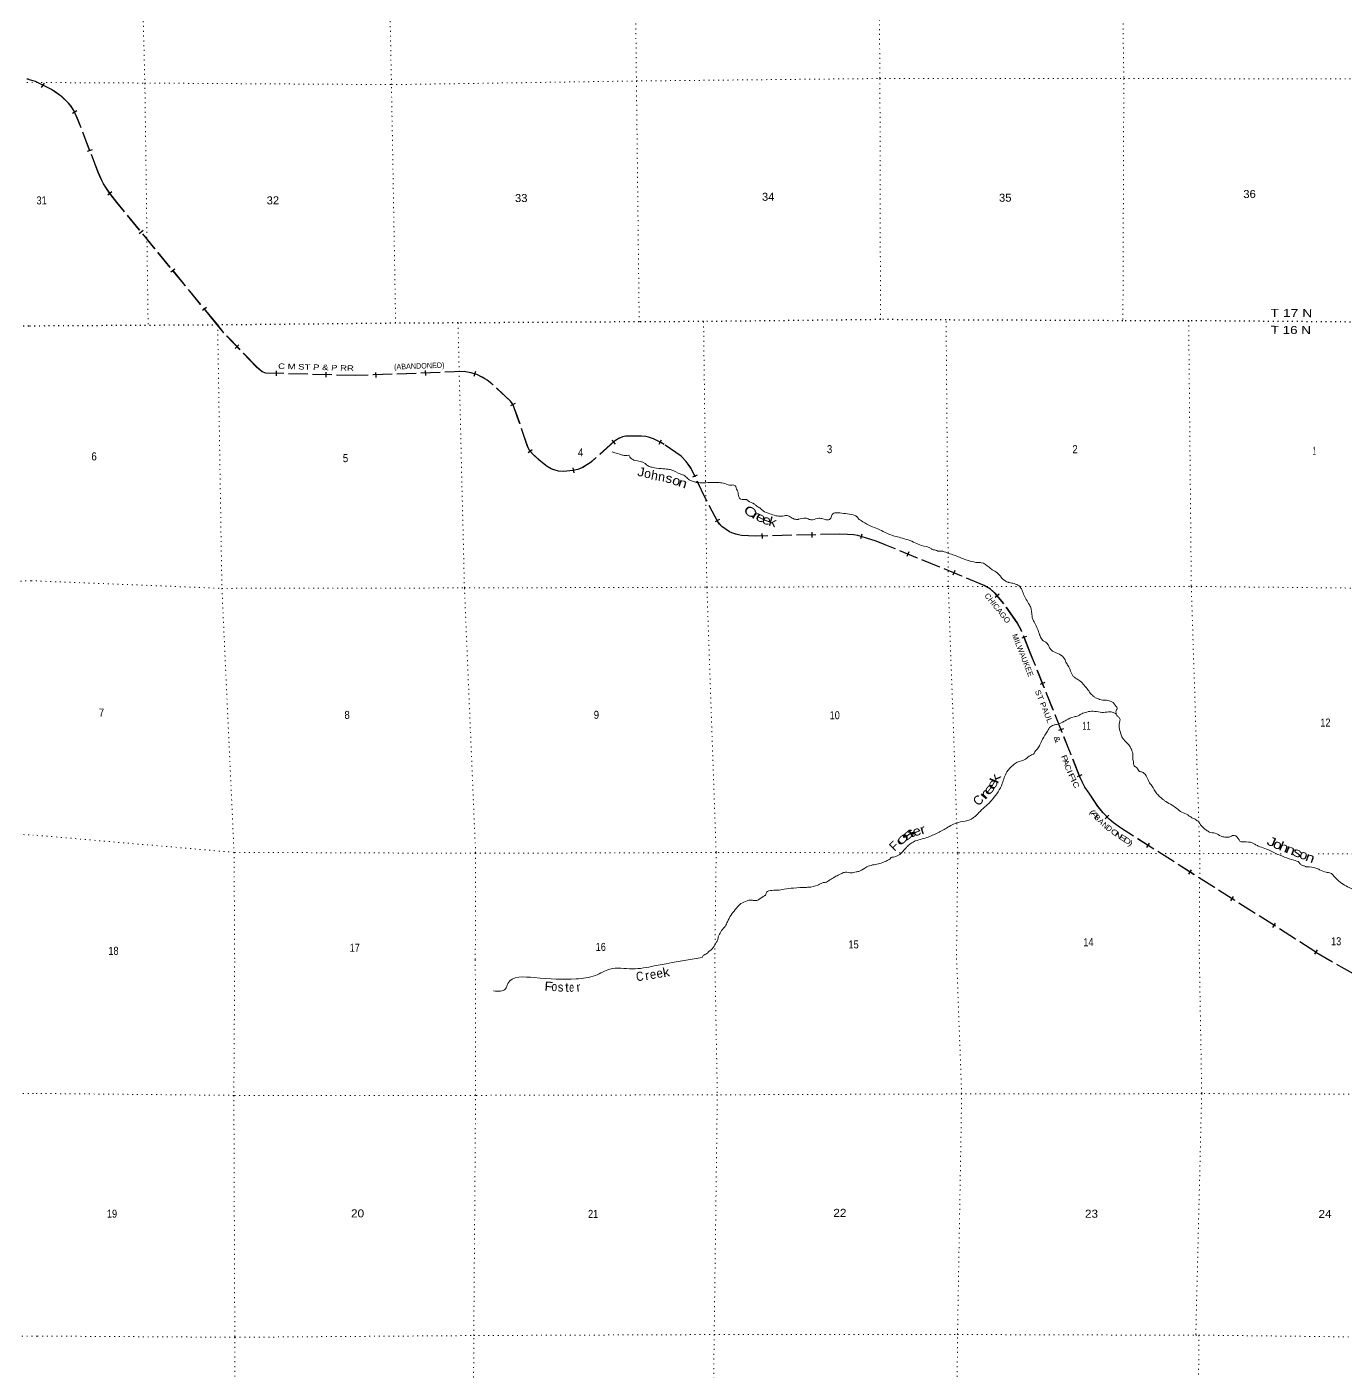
# Model space of a CAD drawing. Header units: feet. Extents: x -6 to 252658, y -374658 to -170635.
# Drawn here: x 188203 to 217029, y -237238 to -207842 of the extents above; entities that cross this region are included whole.
import ezdxf
from ezdxf.enums import TextEntityAlignment as Align

# ---------------------------------------------------------------- set-up
doc = ezdxf.new("R2010")
doc.units = ezdxf.units.FT
doc.header["$LTSCALE"] = 70
doc.linetypes.add('DOTTED', pattern=[1.5, 0.3, -1.2])
doc.linetypes.add('LONG_DASHED', pattern=[7.5, 6, -1.5])
for name, color, linetype, lineweight in [('34', 7, 'Continuous', 25), ('39', 7, 'Continuous', 13), ('6', 7, 'DOTTED', 25), ('63', 7, 'Continuous', 25), ('7', 7, 'DOTTED', 13)]:
    doc.layers.add(name, color=color, linetype=linetype, lineweight=lineweight)
doc.layers.add('41', color=7, linetype='Continuous')

msp = doc.modelspace()

# ---------------------------------------------------------------- linework, layer by layer
at = {"layer": '34', "linetype": 'LONG_DASHED', "lineweight": 13}
msp.add_lwpolyline([(216392.62, -228069.87), (212119.34, -225353.9), (211964.2, -225246.64), (211870.34, -225163.98), (211738.93, -225028.73), (211622.55, -224885.97), (211432.86, -224598.92), (211340.96, -224465.18), (211235.67, -224245.77), (210156.05, -221548.58), (209959.32, -221051.93), (209906.76, -220954.25), (209861.71, -220875.35), (209568.32, -220452.87), (209377.38, -220227.28), (209276.01, -220137.11), (209137.4, -220052.72), (206972.79, -219161.15), (206779.3, -219087.03), (206565.29, -219015.65), (206373.82, -218959.29), (206279.96, -218944.26), (206144.8, -218936.75), (205979.23, -218931.24), (204137.79, -218973.83), (203831.76, -218957.43), (203766.36, -218946.16), (203710.03, -218930.19), (203621.81, -218901.07), (203569.25, -218878.53), (203471.63, -218818.42), (203402.17, -218764.88), (203355.24, -218716.98), (203325, -218676.48), (203044.38, -218156.73), (202799.99, -217638.79), (202726.37, -217493.15), (202621.24, -217342.87), (202509.89, -217225.77), (202138.13, -216970.22), (202065.59, -216927.71), (201904.15, -216843.19), (201799.02, -216809.37), (201738.95, -216798.1), (201645.09, -216790.59), (201384.16, -216784.95), (201301.84, -216789.75), (201224.6, -216805.61), (201157.01, -216829.1), (201115.72, -216854.45), (201040.82, -216905.95), (200542.12, -217355.62), (200355.43, -217473.42), (200252.19, -217514.75), (200144.59, -217537.01), (199942.45, -217559.83), (199829.81, -217550.44), (199729.89, -217523.24), (199666.49, -217501.6), (199585.77, -217452.76), (199408.69, -217311.69), (199259.14, -217176.62), (199200.94, -217105.23), (199157.5, -217019.22), (198930.44, -216358.27), (198846.13, -216129.36), (198817.98, -216073.94), (198779.66, -216024.99), (198373.07, -215644.71), (198267.9, -215566.93), (198170.33, -215501.95), (198046.44, -215441.83), (197915.03, -215400.51), (197765.68, -215376.52), (195395.11, -215462.34), (193426.34, -215409.03), (193349.64, -215379.84), (193228.37, -215279.31), (192512.39, -214532.64), (192339.69, -214314.73), (190171.26, -211677.41), (190015.7, -211474.46), (189880.54, -211275.34), (189824.22, -211158.87), (189767.12, -211025.51), (189295.41, -209798.31), (189231.02, -209669.22), (189174.71, -209579.06), (189114.63, -209507.67), (188964.93, -209363.38), (188818.03, -209255.96), (188746.7, -209210.87), (188613.49, -209141.93), (188435.08, -209053.08), (188314.94, -209007.99), (188204.66, -208984.04)], dxfattribs=at)
at = {"layer": '39'}
for points in [[(201002.61, -217137.37), (201224.48, -217204), (201301.02, -217215.45), (201381.56, -217222.85), (201389.85, -217250.96), (201418.28, -217282.94), (201499.07, -217320.53), (201720.95, -217389.17), (201789.81, -217442.96), (201876.57, -217472.45), (202071.96, -217501.04), (202229.01, -217515.87), (202307.62, -217533.34), (202487.39, -217618.43), (202592.37, -217661.86), (202671.44, -217733.68), (202738.15, -217771.39), (202822.86, -217796.87), (202849.07, -217802.69), (202951.73, -217809.9), (203338, -217808.76), (203466.93, -217829.85), (203602.02, -217864.98), (203617.73, -217860.39), (203663.79, -217864.88), (203708.97, -217902.36), (203709.85, -217919.92), (203758.33, -218030.79), (203760.85, -218091.16), (203785.45, -218145.31), (203813.82, -218169.23), (203940.64, -218178.26), (203958.83, -218188.18), (203975.06, -218204.15), (204114.5, -218277.49), (204163.15, -218321.38), (204248.12, -218377.05), (204302.85, -218424.92), (204448.23, -218488.15), (204579.37, -218531.36), (204696.15, -218542.49), (204826.81, -218529.34), (204871.18, -218543.07), (204960.14, -218594.68), (205060.88, -218611.98), (205072.93, -218609.87), (205227.61, -218582.43), (205312.36, -218611.94), (205346.64, -218621.72), (205382.85, -218621.42), (205519.36, -218586.09), (205563.65, -218589.75), (205660.44, -218615.13), (205752.99, -218616.39), (205784.91, -218583.92), (205814.4, -218503.16), (205850.39, -218476.69), (205892.55, -218466.28), (205983.11, -218469.57), (206148.26, -218490.36), (206313.54, -218527.26), (206347.91, -218547.11), (206362.1, -218559.07), (206384.48, -218589.08), (206483.68, -218662.76), (206657.52, -218759.97), (206693.83, -218771.76), (207008.88, -218914.12), (207178.41, -218977.15), (207309.48, -219012.32), (207630.31, -219124.44), (207763.56, -219179.72), (207981.45, -219252.42), (208003.71, -219268.34), (208090.4, -219289.78), (208100.51, -219295.73), (208148.91, -219309.43), (208197.16, -219305.01), (208328.28, -219346.21), (208449.3, -219383.47), (208683.46, -219476.17), (208909.35, -219542.77), (208995.97, -219556.15), (209072.45, -219559.55), (209244.29, -219658.8), (209313.17, -219714.6), (209418.34, -219780.17), (209465, -219826.09), (209645.38, -219983.65), (209671.6, -219991.48), (209683.69, -219993.4), (209742.11, -220002.99), (209790.51, -220016.68), (209899.59, -220068.13), (209952.45, -220134.13), (209999.67, -220246.47), (210126.38, -220480.96)], [(210126.38, -220480.96), (210146.81, -220517.03), (210184.87, -220736.14), (210209.67, -220814.45), (210246.46, -220882.59), (210349.17, -221133.38), (210398.3, -221233.63), (210428.74, -221265.59), (210483.35, -221299.37), (210517.82, -221331.3), (210530.03, -221347.3), (210566.83, -221417.46), (210615.64, -221479.46), (210646, -221501.36), (210783.32, -221562.64), (210894.82, -221662.38), (210935.85, -221756.66), (210988.83, -221836.75), (211066.84, -222021.31), (211160.04, -222099.06), (211184.3, -222112.95), (211348.56, -222266.61), (211421.81, -222364.65), (211454.37, -222408.67), (211521.32, -222474.56), (211571.93, -222512.39), (211654.7, -222545.94), (211666.82, -222551.88), (211729.3, -222565.46), (211840, -222570.59), (211900.5, -222588.21), (211926.76, -222600.08), (212024.18, -222701.95), (212044.64, -222742.04), (212038.81, -222766.24), (212022.94, -222792.54), (212019.42, -222852.96), (212052.14, -222915.1), (212096.75, -222957.01), (212107.06, -222987.12), (212105.22, -223007.27), (212101.32, -223021.39), (212090.39, -223156.35), (212140.28, -223347.18), (212181.14, -223421.33), (212329.37, -223583.18), (212362.19, -223657.39), (212384.89, -223725.65), (212387.89, -223842.38), (212402.69, -223926.81), (212411.24, -223987.13), (212429.59, -224015.16), (212463.95, -224035.01), (212516.89, -224109.06), (212531.09, -224123.04), (212559.32, -224130.86), (212577.46, -224134.74), (212609.77, -224148.56), (212656.36, -224186.43), (212740.18, -224344.78), (212801.35, -224440.9), (212915.44, -224611.08), (212980.41, -224681.01), (213057.38, -224742.78), (213110.03, -224782.61), (213245.48, -224860.01), (213348.7, -224933.65), (213460.06, -225017.29), (213587.29, -225074.63), (213619.7, -225100.53), (213639.88, -225108.42), (213690.5, -225146.25), (213769.28, -225183.86), (213783.51, -225201.86), (213825.86, -225213.59), (213834.06, -225231.64), (213919.52, -225345.69), (213980.33, -225399.54), (214049.08, -225441.26), (214059.21, -225449.22), (214190.17, -225472.31), (214315.49, -225541.74), (214398.13, -225559.19), (214520.76, -225548.12), (214566.86, -225527.61), (214588.98, -225527.43), (214623.2, -225529.16), (214671.77, -225562.99), (214755.08, -225660.95), (214777.23, -225662.78), (214958.38, -225673.38), (215026.99, -225696.97), (215055.3, -225714.86), (215130.08, -225754.51), (215277.41, -225809.67), (215511.68, -225916.46), (215907.27, -226066.22)], [(212021.71, -222868.71), (211958.92, -222835.34), (211910.52, -222821.64), (211854.19, -222822.1), (211707.4, -222831.36), (211558.35, -222810.43), (211483.88, -222807.01), (211347.31, -222834.3), (211249.06, -222873.35), (211195.01, -222906), (211102.68, -222930.91), (210928.25, -223002.79), (210856.19, -223045.65), (210717.81, -223097.11), (210649.53, -223111.76), (210631.49, -223119.96), (210585.44, -223146.51), (210517.84, -223241.67), (210414.71, -223417.65), (210355.43, -223544.95), (210301.79, -223625.91), (210246.02, -223692.8), (210230.27, -223733.19), (210150.12, -223772.09), (210040.18, -223855.53), (209859.67, -223921.42), (209769.66, -223984.56), (209632.11, -224134.65), (209531.66, -224389.11), (209440.66, -224573.04), (209325.26, -224724.96), (209303.35, -224751.31), (209049.92, -224996.96), (208938.18, -225106.58), (208872.18, -225153.42), (208775.99, -225198.49), (208565.1, -225240.47), (208312.63, -225361.31), (208094.32, -225477.83), (207913.93, -225557.82), (207781.51, -225601.17), (207630.99, -225644.67), (207534.87, -225697.8), (207456.96, -225762.85), (207419.11, -225807.45), (207395.16, -225829.79), (207329.41, -225906.82), (207151.1, -225994.84), (207090.94, -226017.47), (207079, -226033.68), (207032.99, -226064.25), (206948.82, -226103.18), (206824.43, -226144.46), (206697.9, -226169.65), (206569.51, -226212.97), (206413.34, -226302.82), (206335.04, -226321.58), (206234.6, -226340.52), (206101.73, -226329.53), (206023.46, -226352.31), (205957.36, -226387.07), (205923.3, -226403.45), (205707.1, -226532.04), (205663.02, -226552.53), (205634.85, -226552.76), (205568.64, -226573.43), (205496.52, -226610.26), (205293.71, -226656.2), (205249.47, -226658.58), (204967.93, -226672.96), (204762.94, -226698.79), (204614.26, -226722.15), (204367.38, -226790.59), (204355.64, -226828.94), (204346.78, -226836.99), (204335.64, -226843.19), (204207.57, -226924.76), (204167.49, -226943.2), (204127.25, -226943.53), (204105.14, -226945.73), (204030.62, -226936.27), (203950.31, -226955.04), (203818.03, -227014.5), (203762.11, -227063.27), (203690.38, -227146.39), (203523.6, -227409.45), (203472.17, -227512.54), (203434.28, -227553.11), (203360.73, -227658.39), (203317.43, -227771.47), (203311.7, -227807.75), (203295.82, -227834.05), (203232.4, -227947.3), (203134.67, -228048.75), (203106.66, -228067.1), (203090.74, -228087.36), (203006.69, -228140.38)], [(215907.27, -226066.22), (216022.36, -226115.6), (216044.74, -226145.62), (216101.36, -226179.38), (216161.91, -226203.04), (216180.07, -226208.93), (216252.53, -226212.36), (216433.95, -226255.17), (216468.3, -226273), (216615.63, -226328.17), (216663.98, -226335.82), (216746.75, -226369.37), (216771.11, -226395.34), (216825.97, -226459.31), (216953.64, -226568.98), (217083.04, -226644.42), (217297.16, -226747.35), (217440.71, -226830.72), (217465.04, -226852.67), (217640.85, -226945.84), (217663.3, -226983.91), (217711.98, -227029.81), (217796.89, -227079.44), (217889.58, -227096.8), (218010.12, -227075.69), (218281.54, -227055.35), (218369.8, -227024.44), (218458.05, -226991.51), (218578.63, -226976.43), (218741.78, -226999.25), (218822.34, -227008.66), (218830.77, -227054.89), (218846.99, -227068.85), (218906.14, -227164.99), (218920.36, -227180.98), (218958.73, -227198.78), (218978.92, -227206.67), (219097.93, -227243.95), (219114.16, -227259.92), (219207.01, -227295.4), (219277.79, -227339.1), (219310.44, -227393.19), (219318.96, -227449.48), (219377.77, -227505.37), (219442.35, -227529), (219469.03, -227546.1)], [(202968.77, -228189.55), (201918.9, -228377.86), (201444.22, -228441.23), (200950.82, -228446.5), (200634.03, -228586.57), (200215.84, -228659.38), (199303.18, -228632.97), (198720.41, -228761.81), (198667.23, -228878.96), (198409.87, -228921.91)], [(203006.69, -228140.38), (202968.87, -228189.01), (202968.77, -228189.55)]]:
    msp.add_spline(points, degree=3, dxfattribs=at)
at = {"layer": '6'}
for points in [[(219620.96, -214282.37), (218934.53, -214300.96), (217463.85, -214298.88), (213608.89, -214267.98), (212170.42, -214267.65), (208303.5, -214250.93), (206868.99, -214242.53), (203000.57, -214286.21), (201592.32, -214291.68), (197631.2, -214315.99), (196267.23, -214323.11), (192374.62, -214360.96), (188247.07, -214384.77)], [(188246.64, -214384.37), (187157.5, -214391.51), (185602.01, -214430.21), (181810.94, -214527.79), (180241.37, -214566.66), (176504.61, -214661.58), (174900.8, -214698.84), (171212.36, -214795.2), (169561.83, -214796.77)]]:
    msp.add_lwpolyline(points, dxfattribs=at)
at = {"layer": '63'}
for p, q in [((188524.75, -209164.46), (188586.77, -209072.88)), ((189293.05, -209680.66), (189198.34, -209737.77)), ((189627.64, -210527.9), (189524.4, -210567.58)), ((190062.32, -211452.27), (189974.53, -211519.56)), ((190745.58, -212296.4), (190660.14, -212366.65)), ((191436.47, -213136.68), (191351.03, -213206.93)), ((192127.35, -213976.96), (192041.91, -214047.21)), ((192835.4, -214796.53), (192755.56, -214873.09)), ((193655.43, -215364.71), (193652.44, -215475.28)), ((194742.88, -215394.16), (194739.88, -215504.73)), ((195827, -215396.17), (195831, -215506.71)), ((196914.13, -215356.82), (196918.13, -215467.35)), ((198012.5, -215378.22), (197979.32, -215483.74)), ((198877.39, -216079.39), (198778.77, -216129.48)), ((200991.6, -216882.34), (201065.67, -216964.48)), ((202076.56, -216876.45), (202025.26, -216974.45)), ((199251.63, -217087.49), (199165.9, -217157.38)), ((200139, -217486.6), (200161.41, -217594.91)), ((202858.64, -217644.74), (202758.6, -217691.94)), ((203348, -218612.78), (203250.67, -218665.33)), ((204277.88, -218920.08), (204280.44, -219030.66)), ((205365.43, -218894.92), (205367.99, -219005.5)), ((206463.83, -218933.14), (206432.59, -219039.25)), ((207486.15, -219317.98), (207444.03, -219420.26)), ((208492.01, -219732.28), (208449.89, -219834.55)), ((209461.86, -220248.93), (209377.44, -220320.39)), ((210060.5, -221170.24), (209957.67, -221210.97)), ((210463.4, -222180.52), (210360.71, -222221.63)), ((210867.65, -223190.46), (210764.96, -223231.56)), ((211271.9, -224200.4), (211169.22, -224241.5)), ((211862.46, -225083.4), (211783.13, -225160.48)), ((212746.39, -225692.6), (212687.05, -225785.95)), ((213664.48, -226276.11), (213605.15, -226369.46)), ((214582.58, -226859.63), (214523.25, -226952.98)), ((215500.68, -227443.14), (215441.35, -227536.49)), ((216418.78, -228026.66), (216359.45, -228120.01))]:
    msp.add_line(p, q, dxfattribs=at)
at = {"layer": '63', "linetype": 'LONG_DASHED'}
for points in [[(216390.42, -228073.33), (212117.07, -225357.32), (211961.67, -225249.88), (211867.51, -225166.95), (211735.86, -225031.46), (211619.24, -224888.4), (211429.46, -224601.21), (211337.4, -224467.24), (211231.91, -224247.42), (210152.24, -221550.1), (209955.6, -221053.66), (209903.17, -220956.24), (209858.24, -220877.54), (209565.06, -220455.37), (209374.44, -220230.15), (209273.56, -220140.42), (209135.54, -220056.39), (206971.28, -219164.96), (206777.92, -219090.89), (206564.06, -219019.56), (206372.91, -218963.3), (206279.52, -218948.34), (206144.62, -218940.85), (205979.21, -218935.34), (204137.73, -218977.93), (203831.3, -218961.51), (203765.45, -218950.16), (203708.83, -218934.11), (203620.36, -218904.91), (203567.36, -218882.18), (203469.3, -218821.8), (203399.44, -218767.95), (203352.12, -218719.65), (203321.53, -218678.69), (203040.72, -218158.58), (202796.31, -217640.59), (202722.84, -217495.26), (202618.06, -217345.47), (202507.21, -217228.91), (202135.93, -216973.68), (202063.6, -216931.3), (201902.56, -216846.99), (201798.01, -216813.35), (201738.41, -216802.17), (201644.88, -216794.69), (201384.24, -216789.05), (201302.37, -216793.83), (201225.69, -216809.57), (201158.78, -216832.83), (201117.96, -216857.89), (201043.37, -216909.18), (200544.6, -217358.9), (200357.3, -217477.09), (200253.38, -217518.69), (200145.24, -217541.06), (199942.51, -217563.95), (199829.1, -217554.49), (199728.69, -217527.16), (199664.75, -217505.34), (199583.42, -217456.13), (199406.04, -217314.82), (199256.16, -217179.45), (199197.48, -217107.48), (199153.71, -217020.82), (198926.58, -216359.64), (198842.37, -216131), (198814.51, -216076.15), (198776.63, -216027.77), (198370.44, -215647.87), (198265.54, -215570.29), (198168.29, -215505.52), (198044.92, -215445.65), (197914.08, -215404.51), (197765.43, -215380.63), (195395.13, -215466.44), (193425.53, -215413.11), (193347.55, -215383.43), (193225.57, -215282.32), (192509.3, -214535.34), (192336.5, -214317.31), (190168.05, -211679.96), (190012.37, -211476.86), (189876.98, -211277.39), (189820.49, -211160.57), (189763.32, -211027.05), (189291.65, -209799.96), (189227.44, -209671.23), (189171.39, -209581.48), (189111.63, -209510.47), (188962.29, -209366.53), (188815.72, -209259.35), (188744.66, -209214.43), (188611.63, -209145.59), (188433.44, -209056.84), (188392.77, -209038.78), (188341.62, -209020.46), (188313.78, -209011.93), (188260.9, -208996.04), (188229.45, -208988.53), (188202.94, -208983.83)], [(216392.09, -228072.97), (216941.05, -228399.43), (217208.73, -228541.73), (217468.04, -228671.47), (219769.77, -229560.1)]]:
    msp.add_lwpolyline(points, dxfattribs=at)
at = {"layer": '7'}
for p, q in [((201478.05, -203990.95), (201532.02, -209024.62)), ((206856.86, -208962.05), (206813.13, -204002.55)), ((206868.99, -214242.53), (206856.86, -208962.05)), ((201532.02, -209024.62), (201592.32, -214291.68)), ((207015.82, -225902.24), (203275.78, -225895.77)), ((208560.98, -225904.92), (207264.09, -225902.67)), ((213852.27, -225920.07), (208560.98, -225904.92)), ((215630.73, -225922.78), (213852.27, -225920.07)), ((219191.55, -225928.2), (216391.23, -225923.94))]:
    msp.add_line(p, q, dxfattribs=at)
for points in [[(190746.09, -182509.9), (190620.41, -187638.66), (190528.97, -193016.24), (190702.77, -198354.47), (190643.48, -203728.71), (190783.1, -209070.18), (190853.74, -214369.36)], [(196267.23, -214323.11), (196175.15, -209104.63), (196068.57, -203626), (196098.35, -198331.46), (195930.67, -193002.3)], [(212115.49, -203676.06), (212190.33, -208969.75), (212170.42, -214267.65)], [(188203.26, -209056.77), (190783.1, -209070.18), (196175.15, -209104.63), (201532.02, -209024.62), (206856.93, -208971.05), (212190.33, -208969.75), (217505.51, -208982.1), (219567.31, -208994.52)], [(203000.57, -214286.21), (203043.36, -217769.32), (203071.94, -220095.85)], [(208531.18, -228143.06), (208560.98, -225904.92), (208352.91, -220080.88), (208303.5, -214250.93)], [(213608.89, -214267.98), (213666.17, -220077.73), (213852.27, -225920.07), (213840.13, -228093.94)], [(192374.62, -214360.96), (192467.69, -220120.09), (192733.67, -225893.33), (192747.15, -228281.82)], [(198008.91, -228236.77), (198014.88, -225905.6), (197770.85, -220110.98), (197631.2, -214315.99)], [(188292.38, -219952.09), (187238.56, -219990.21), (181940.01, -220082.2), (176632.42, -220189.82)], [(188294.26, -219953.17), (192467.69, -220120.09), (197770.85, -220110.98), (203071.94, -220095.85), (208352.91, -220080.88), (213666.17, -220077.73), (218987.75, -220132.3)], [(203071.94, -220095.85), (203275.78, -225895.77), (203245.89, -228190.73)], [(176873.65, -225637.61), (182160.65, -225570.5), (187497.46, -225480.06), (188337, -225514.24)], [(203275.78, -225895.77), (198014.95, -225914.6), (192733.67, -225893.33), (188350.36, -225514.35)], [(213840.13, -228093.94), (213893.26, -231168.29), (213764.28, -236453.91)], [(192747.15, -228281.82), (192729.39, -231207.71), (192749.5, -236497.77), (192735.72, -241822.37), (192616.59, -247085.78), (192677.1, -252387.47), (192819.93, -257664.15), (192900.42, -262949.55), (193023.03, -268218.41), (193161.06, -273615.75), (193107.31, -274052.05)], [(198395.65, -274006.79), (198405.56, -273591.82), (198284.22, -268250.58), (198165.65, -262983.69), (198079.33, -257718.45), (197948.34, -252417.52), (197853.55, -247112.18), (197953.94, -241788.67), (197975.73, -236459.97), (198014.41, -231207.47), (198008.91, -228236.77)], [(203245.89, -228190.73), (203301.33, -231195.14), (203232.33, -236437.92), (203178.69, -241803.14), (203136.52, -247107.93), (203207.32, -252431.62), (203303.73, -257698.76), (203408.78, -263022.08), (203603.79, -268280.12), (203750.79, -273570.83), (203702.31, -273960.13)], [(208970.14, -273912.6), (209059.53, -273526.11), (208993.02, -268228.51), (208783.27, -262908.32), (208582.08, -257636.27), (208591.62, -252291.62), (208567.29, -246983.52), (208516.71, -241667.65), (208553.61, -236437.28), (208644.57, -231176.18), (208531.18, -228143.06)], [(169753.65, -231186.14), (171563, -231145.05), (176752, -230983.05), (182177, -231226.05), (187488, -231173.05), (188385.78, -231164.99)], [(219785.53, -231196.31), (219214.8, -231193.78), (213893.26, -231168.29), (208644.57, -231176.18), (203301.33, -231195.14), (198014.41, -231207.47), (192729.39, -231207.71), (188385.78, -231164.99)], [(188429.57, -236471.04), (187477, -236475.05), (182167, -236513.05), (176716, -236341.05), (171579, -236438.05), (166253, -236609.05), (160965, -236443.05), (157021.66, -236193.91)], [(188429.57, -236471.04), (192749.5, -236497.77), (197975.73, -236459.97), (203232.33, -236437.92), (208553.61, -236437.28), (213764.28, -236453.91), (213830.72, -236451.19), (219126.43, -236511.13), (219836.76, -236516.79)], [(213830.72, -236451.19), (213800.77, -241769.93), (213880.12, -246944.79), (213934.41, -252228.45), (213866.5, -257577.74), (214100.04, -262861.5), (214339.71, -268153.23), (214390.5, -273489.2), (214268.47, -273863.57)]]:
    msp.add_lwpolyline(points, dxfattribs=at)

# ---------------------------------------------------------------- texts
at = {"layer": '41'}
for s, rotation, width, p in [('J', 349.875, 1.1, (201617.24, -217672.02)), ('s', 351.171, 1.1, (202229.56, -217813.09)), ('o', 340.988, 1.15, (202377.19, -217860.53)), ('n', 342.007, 1.25, (202517.43, -217910.98)), ('C', 327.131, 1.4, (203968.43, -218525.75)), ('r', 330.199, 1.65, (204097.06, -218599.49)), ('e', 334.007, 1.35, (204210.17, -218656.02)), ('e', 338.43, 1.25, (204348.03, -218717.68)), ('k', 344.716, 1.25, (204486.51, -218764.3)), ('C', 6.788, 0.85, (201617.9, -228702.53)), ('e', 8.421, 0.9, (201907.99, -228658.76)), ('e', 10.169, 0.95, (202055.64, -228632.71)), ('k', 10.169, 1.1, (202198.74, -228612.13)), ('F', 356.316, 1.15, (199609.87, -228922.04)), ('o', 356.316, 0.8, (199732.85, -228926.75)), ('s', 359.316, 0.9, (199873.03, -228938.05)), ('e', 359.833, 0.7, (200115.95, -228941.68))]:
    msp.add_text(s, height=200, rotation=rotation, dxfattribs=dict(at, width=width)).set_placement(p, align=Align.CENTER)
for s, rotation, p in [('o', 349.038, (201760.23, -217706.53)), ('h', 350.482, (201913.47, -217749)), ('n', 351.649, (202070.49, -217778.43)), ('r', 8.421, (201779.62, -228682.98)), ('t', 0.833, (200013.74, -228943.01)), ('r', 5.854, (200274.14, -228935.98))]:
    msp.add_text(s, height=200, rotation=rotation, dxfattribs=at).set_placement(p, align=Align.CENTER)
for s, rotation, width, p in [('e', 58.872, 1.5, (209343.36, -224541.53)), ('k', 67.024, 1.45, (209433.09, -224405.08)), ('r', 49.259, 2.05, (209151.6, -224763.14)), ('e', 51.979, 1.75, (209240.76, -224667.98)), ('s', 42.478, 2.25, (207419.63, -225672.63)), ('t', 31.168, 1.45, (207539.48, -225585.6)), ('e', 20.974, 1.2, (207612.42, -225552.89)), ('r', 17.362, 1.25, (207766.69, -225503.49)), ('o', 44.44, 2, (207302.34, -225768.37)), ('J', 338.124, 1.4, (215299.3, -225716.49)), ('o', 338.124, 1.25, (215432.83, -225778.21)), ('h', 338.124, 1.35, (215563.89, -225833.09)), ('n', 338.124, 1.35, (215709.55, -225890.22)), ('s', 338.124, 1.5, (215857.47, -225948.71)), ('o', 340.666, 1.15, (216011.01, -226011.69)), ('n', 340.299, 1.3, (216143.25, -226067.13))]:
    msp.add_text(s, height=200, rotation=rotation, dxfattribs=dict(at, width=width)).set_placement(p)
for s, rotation, p in [('C', 43.99, (209006.18, -224892.11)), ('F', 44.197, (207175.54, -225882.71))]:
    msp.add_text(s, height=200, rotation=rotation, dxfattribs=at).set_placement(p)
at = {"layer": '6'}
for s, width, p in [('T 17 N', 1.3, (215397.67, -214183.04)), ('T 16 N', 1.25, (215403.95, -214553.54))]:
    msp.add_text(s, height=175, rotation=359.541, dxfattribs=dict(at, width=width)).set_placement(p)
at = {"layer": '63'}
for s, rotation, width, p in [('(ABANDONED)', 2.073, 0.95, (196234.73, -215335.98)), ('C M ST P & P RR', 358.449, 1.3, (193695.25, -215320.38)), ('CHICAGO', 308.744, 1.05, (209135.45, -220283.29)), ('ST PAUL', 291.815, 1.15, (210243.61, -222366.35)), ('&', 291.815, 1.35, (210650.23, -223376.42))]:
    msp.add_text(s, height=120, rotation=rotation, dxfattribs=dict(at, width=width)).set_placement(p)
msp.add_text('MILWAUKEE', height=120, rotation=291.609, dxfattribs=at).set_placement((209743.37, -221143.18))
for s, rotation, width, p in [('P', 291.815, 1.4, (210844.21, -223858.39)), ('A', 291.815, 1.25, (210873.32, -223948.29)), ('C', 291.815, 1.15, (210914.74, -224061.32)), ('I', 292.815, 1.5, (210952.8, -224151.79)), ('F', 294.815, 1.65, (211003.98, -224263.15)), ('I', 295.636, 1.6, (211040.69, -224345.47)), ('C', 295.636, 1.25, (211089.5, -224440.67)), ('(', 303.457, 1.4, (211454.49, -225038.14)), ('A', 309.186, 1.7, (211517.76, -225110.01)), ('O', 325.341, 1.35, (211958.16, -225509.32)), ('N', 327.561, 1.45, (212045.64, -225569.1)), ('E', 327.561, 1.7, (212141.08, -225630.97)), ('D', 327.561, 1.5, (212233.47, -225691.44)), (')', 327.561, 1.4, (212312.84, -225745.38))]:
    msp.add_text(s, height=120, rotation=rotation, dxfattribs=dict(at, width=width)).set_placement(p, align=Align.CENTER)
for s, rotation, p in [('B', 309.186, (211565.16, -225170.25)), ('A', 314.176, (211651.28, -225260.32)), ('N', 318.628, (211745.08, -225348.22)), ('D', 321.341, (211831.76, -225417.7))]:
    msp.add_text(s, height=120, rotation=rotation, dxfattribs=at).set_placement(p, align=Align.CENTER)
at = {"layer": '7'}
for s, width, p in [('31', 0.85, (188414.66, -211724.4)), ('32', 1.05, (193446.98, -211724.36)), ('33', 1.05, (198876.71, -211672.59)), ('34', 1.05, (204277.84, -211645.2)), ('35', 1.05, (209461.63, -211666.06)), ('36', 1.05, (214803.59, -211585.12)), ('6', 0.9, (189614.38, -217322.73)), ('5', 0.9, (195112.25, -217360.45)), ('4', 0.9, (200253.09, -217235.33)), ('3', 0.9, (205698.54, -217163.49)), ('2', 0.9, (211066.21, -217165.25)), ('1', 0.45, (216320.37, -217198.75)), ('7', 0.9, (189777.63, -222924.87)), ('8', 0.9, (195147.52, -222975.5)), ('9', 0.9, (200599.17, -222972.45)), ('10', 0.85, (205758.66, -222983.52)), ('11', 0.65, (211282.72, -223214.14)), ('12', 0.85, (216489.31, -223143.29)), ('14', 0.85, (211306.69, -227945.9)), ('13', 0.85, (216723.75, -227926.07)), ('18', 0.85, (189987.27, -228136.18)), ('17', 0.85, (195263.62, -228066.84)), ('16', 0.85, (200643.24, -228049.18)), ('15', 0.85, (206170.86, -227995.26))]:
    msp.add_text(s, height=175, rotation=0.468, dxfattribs=dict(at, width=width)).set_placement(p)
for s, width, p in [('22', 1.1, (205837.8, -233864.04)), ('19', 0.85, (189953.76, -233882.36)), ('20', 1.1, (195291.02, -233875.68)), ('21', 0.85, (200474.98, -233886.59)), ('23', 1.1, (211339.81, -233883.33)), ('24', 1.1, (216447.12, -233888.3))]:
    msp.add_text(s, height=175, dxfattribs=dict(at, width=width)).set_placement(p)

doc.saveas('drawing.dxf')
